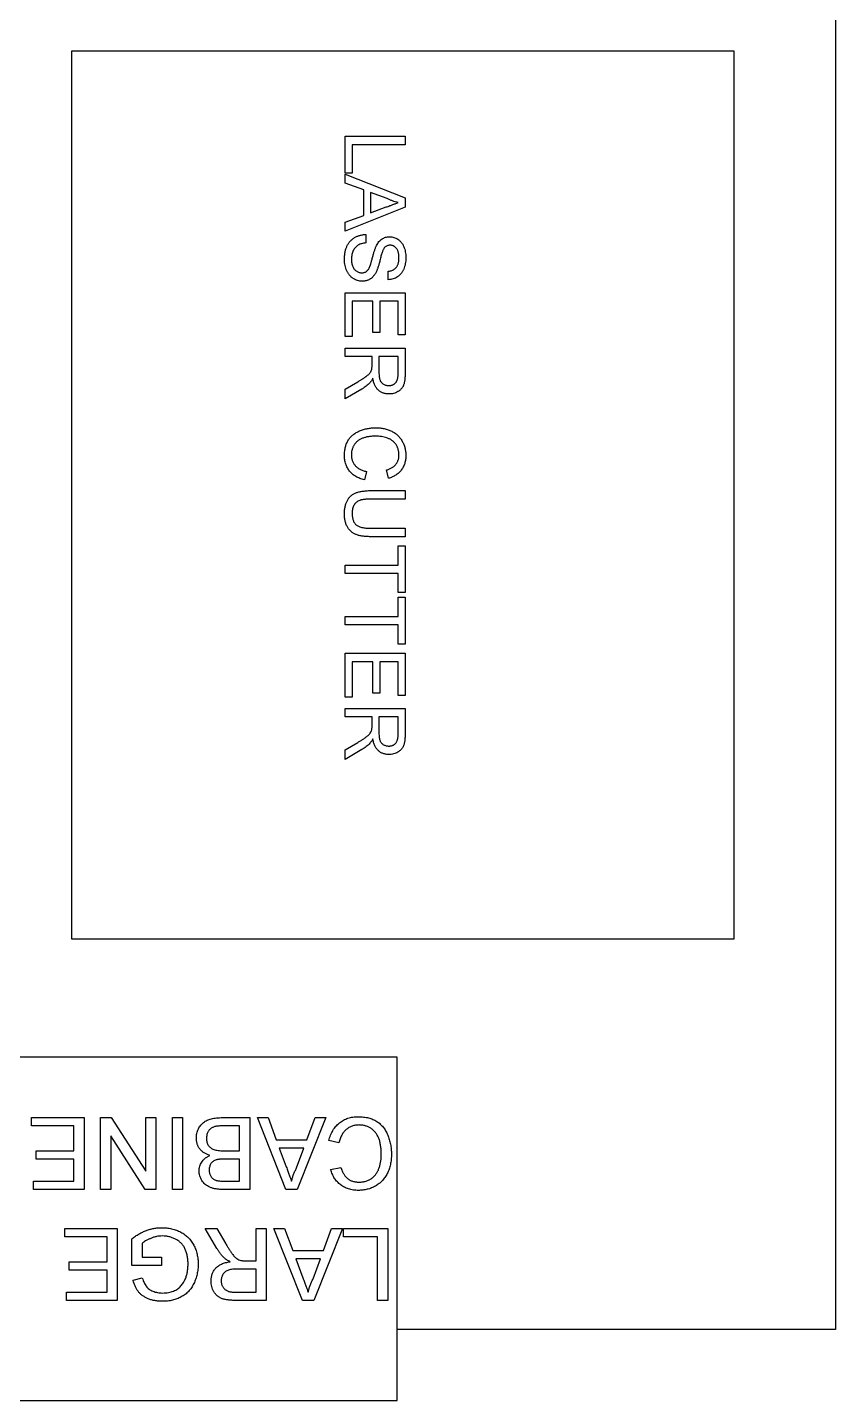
# Model space of a CAD drawing. Header units: inches. Extents: x -978 to -2, y 48 to 749.
# Drawn here: x -74.3 to -6, y 48.8 to 164.8 of the extents above; entities that cross this region are included whole.
import ezdxf

# ---------------------------------------------------------------- set-up
doc = ezdxf.new("R2010")
doc.units = ezdxf.units.IN
doc.header["$MEASUREMENT"] = 0

msp = doc.modelspace()

# ---------------------------------------------------------------- linework, layer by layer
at = {"color": 7, "linetype": 'Continuous', "lineweight": 25}
for p, q in [((-6, 183.28), (-6, 54.78)), ((-70.58, 162.8), (-70.58, 87.8)), ((-14.58, 162.8), (-70.58, 162.8)), ((-14.58, 87.8), (-14.58, 162.8)), ((-47.44, 155.6), (-42.38, 155.6)), ((-47.44, 152.49), (-47.44, 155.6)), ((-42.38, 155.6), (-42.38, 154.89)), ((-46.85, 154.89), (-46.85, 152.49)), ((-42.38, 154.89), (-46.85, 154.89)), ((-46.85, 152.49), (-47.44, 152.49)), ((-47.44, 152.41), (-42.38, 150.4)), ((-47.44, 151.65), (-47.44, 152.41)), ((-45.88, 151.08), (-47.44, 151.65)), ((-45.88, 148.92), (-45.88, 151.08)), ((-43.9, 150.34), (-45.3, 150.86)), ((-45.3, 150.86), (-45.3, 149.13)), ((-42.38, 150.4), (-42.38, 149.6)), ((-42.38, 149.6), (-47.44, 147.59)), ((-47.44, 148.34), (-45.88, 148.92)), ((-45.3, 149.13), (-43.97, 149.63)), ((-47.44, 147.59), (-47.44, 148.34)), ((-45.69, 147.31), (-45.69, 146.59)), ((-43.81, 143.48), (-43.81, 144.2)), ((-47.44, 142.38), (-42.38, 142.38)), ((-47.44, 138.69), (-47.44, 142.38)), ((-46.85, 141.67), (-46.85, 138.69)), ((-45.1, 141.67), (-46.85, 141.67)), ((-45.1, 139.01), (-45.1, 141.67)), ((-44.52, 141.67), (-44.52, 139.01)), ((-42.97, 141.67), (-44.52, 141.67)), ((-42.97, 138.82), (-42.97, 141.67)), ((-42.38, 142.38), (-42.38, 138.82)), ((-46.85, 138.69), (-47.44, 138.69)), ((-44.52, 139.01), (-45.1, 139.01)), ((-42.38, 138.82), (-42.97, 138.82)), ((-47.44, 137.71), (-42.38, 137.71)), ((-47.44, 137), (-47.44, 137.71)), ((-45.17, 137), (-47.44, 137)), ((-45.17, 136.27), (-45.17, 137)), ((-44.59, 137), (-44.59, 135.65)), ((-42.97, 137), (-44.59, 137)), ((-42.97, 135.49), (-42.97, 137)), ((-42.38, 137.71), (-42.38, 135.52)), ((-47.44, 134.23), (-46.37, 134.86)), ((-46.04, 134.24), (-47.44, 133.41)), ((-47.44, 133.41), (-47.44, 134.23)), ((-45.65, 127.28), (-45.82, 126.57)), ((-43.79, 126.7), (-43.94, 127.41)), ((-45.29, 125.66), (-42.38, 125.66)), ((-42.38, 125.66), (-42.38, 124.95)), ((-42.38, 124.95), (-45.26, 124.95)), ((-45.26, 122.48), (-42.38, 122.48)), ((-42.38, 122.48), (-42.38, 121.77)), ((-42.38, 121.77), (-45.29, 121.77)), ((-42.97, 120.99), (-42.38, 120.99)), ((-42.97, 119.37), (-42.97, 120.99)), ((-42.38, 120.99), (-42.38, 117.04)), ((-47.44, 119.37), (-42.97, 119.37)), ((-47.44, 118.66), (-47.44, 119.37)), ((-42.97, 118.66), (-47.44, 118.66)), ((-42.97, 117.04), (-42.97, 118.66)), ((-42.38, 117.04), (-42.97, 117.04)), ((-42.97, 116.65), (-42.38, 116.65)), ((-42.97, 115.03), (-42.97, 116.65)), ((-42.38, 116.65), (-42.38, 112.7)), ((-47.44, 115.03), (-42.97, 115.03)), ((-47.44, 114.32), (-47.44, 115.03)), ((-42.97, 114.32), (-47.44, 114.32)), ((-42.97, 112.7), (-42.97, 114.32)), ((-42.38, 112.7), (-42.97, 112.7)), ((-47.44, 111.92), (-42.38, 111.92)), ((-47.44, 108.22), (-47.44, 111.92)), ((-42.38, 111.92), (-42.38, 108.35)), ((-46.85, 111.2), (-46.85, 108.22)), ((-45.1, 111.2), (-46.85, 111.2)), ((-45.1, 108.55), (-45.1, 111.2)), ((-44.52, 111.2), (-44.52, 108.55)), ((-42.97, 111.2), (-44.52, 111.2)), ((-42.97, 108.35), (-42.97, 111.2)), ((-46.85, 108.22), (-47.44, 108.22)), ((-44.52, 108.55), (-45.1, 108.55)), ((-42.38, 108.35), (-42.97, 108.35)), ((-47.44, 107.25), (-42.38, 107.25)), ((-47.44, 106.54), (-47.44, 107.25)), ((-42.38, 107.25), (-42.38, 105.06)), ((-45.17, 106.54), (-47.44, 106.54)), ((-45.17, 105.81), (-45.17, 106.54)), ((-44.59, 106.54), (-44.59, 105.18)), ((-42.97, 106.54), (-44.59, 106.54)), ((-42.97, 105.03), (-42.97, 106.54)), ((-47.44, 103.76), (-46.37, 104.39)), ((-46.04, 103.78), (-47.44, 102.95)), ((-47.44, 102.95), (-47.44, 103.76)), ((-70.58, 87.8), (-14.58, 87.8)), ((-43.06, 77.78), (-130.06, 77.78)), ((-43.06, 48.78), (-43.06, 77.78)), ((-73.95, 72.68), (-69.51, 72.68)), ((-73.95, 71.98), (-73.95, 72.68)), ((-70.37, 71.98), (-73.95, 71.98)), ((-70.37, 69.88), (-70.37, 71.98)), ((-69.51, 72.68), (-69.51, 66.61)), ((-68.11, 72.68), (-67.21, 72.68)), ((-68.11, 66.61), (-68.11, 72.68)), ((-67.21, 72.68), (-64.3, 68.15)), ((-64.3, 72.68), (-63.45, 72.68)), ((-64.3, 68.15), (-64.3, 72.68)), ((-63.45, 72.68), (-63.45, 66.61)), ((-62.05, 72.68), (-61.19, 72.68)), ((-62.05, 66.61), (-62.05, 72.68)), ((-61.19, 72.68), (-61.19, 66.61)), ((-56.37, 71.98), (-57.8, 71.98)), ((-57.79, 72.68), (-55.51, 72.68)), ((-56.37, 69.88), (-56.37, 71.98)), ((-55.51, 72.68), (-55.51, 66.61)), ((-54.86, 72.68), (-53.96, 72.68)), ((-52.46, 66.61), (-54.86, 72.68)), ((-53.96, 72.68), (-53.27, 70.81)), ((-49.08, 72.68), (-51.49, 66.61)), ((-50.68, 70.81), (-49.99, 72.68)), ((-49.99, 72.68), (-49.08, 72.68)), ((-67.26, 71.14), (-67.26, 66.61)), ((-64.35, 66.61), (-67.26, 71.14)), ((-53.27, 70.81), (-50.68, 70.81)), ((-73.56, 69.88), (-70.37, 69.88)), ((-73.56, 69.18), (-73.56, 69.88)), ((-57.7, 69.88), (-56.37, 69.88)), ((-53.01, 70.11), (-52.42, 68.52)), ((-50.94, 70.11), (-53.01, 70.11)), ((-51.56, 68.43), (-50.94, 70.11)), ((-47.97, 70.54), (-48.82, 70.74)), ((-70.37, 69.18), (-73.56, 69.18)), ((-70.37, 67.31), (-70.37, 69.18)), ((-56.37, 69.18), (-57.62, 69.18)), ((-56.37, 67.31), (-56.37, 69.18)), ((-48.67, 68.3), (-47.81, 68.48)), ((-73.79, 67.31), (-70.37, 67.31)), ((-73.79, 66.61), (-73.79, 67.31)), ((-57.52, 67.31), (-56.37, 67.31)), ((-69.51, 66.61), (-73.79, 66.61)), ((-67.26, 66.61), (-68.11, 66.61)), ((-63.45, 66.61), (-64.35, 66.61)), ((-61.19, 66.61), (-62.05, 66.61)), ((-55.51, 66.61), (-57.78, 66.61)), ((-51.49, 66.61), (-52.46, 66.61)), ((-71.15, 63.31), (-66.71, 63.31)), ((-71.15, 62.61), (-71.15, 63.31)), ((-66.71, 63.31), (-66.71, 57.24)), ((-59.28, 63.31), (-58.29, 63.31)), ((-58.28, 61.63), (-59.28, 63.31)), ((-58.29, 63.31), (-57.54, 62.02)), ((-54.97, 63.31), (-54.11, 63.31)), ((-54.97, 60.58), (-54.97, 63.31)), ((-54.11, 63.31), (-54.11, 57.24)), ((-53.46, 63.31), (-52.56, 63.31)), ((-51.05, 57.24), (-53.46, 63.31)), ((-52.56, 63.31), (-51.87, 61.44)), ((-47.68, 63.31), (-50.09, 57.24)), ((-49.28, 61.44), (-48.59, 63.31)), ((-48.59, 63.31), (-47.68, 63.31)), ((-47.58, 63.31), (-43.84, 63.31)), ((-47.58, 62.61), (-47.58, 63.31)), ((-43.84, 63.31), (-43.84, 57.24)), ((-67.57, 62.61), (-71.15, 62.61)), ((-67.57, 60.5), (-67.57, 62.61)), ((-65.47, 60.19), (-65.47, 62.44)), ((-64.61, 62.04), (-64.61, 60.89)), ((-44.7, 62.61), (-47.58, 62.61)), ((-44.7, 57.24), (-44.7, 62.61)), ((-70.76, 60.5), (-67.57, 60.5)), ((-70.76, 59.8), (-70.76, 60.5)), ((-64.61, 60.89), (-62.98, 60.89)), ((-62.98, 60.89), (-62.98, 60.19)), ((-55.84, 60.58), (-54.97, 60.58)), ((-51.87, 61.44), (-49.28, 61.44)), ((-51.61, 60.74), (-51.02, 59.14)), ((-49.54, 60.74), (-51.61, 60.74)), ((-50.16, 59.06), (-49.54, 60.74)), ((-67.57, 59.8), (-70.76, 59.8)), ((-67.57, 57.94), (-67.57, 59.8)), ((-62.98, 60.19), (-65.47, 60.19)), ((-54.97, 59.88), (-56.59, 59.88)), ((-54.97, 57.94), (-54.97, 59.88)), ((-65.37, 58.95), (-64.59, 59.14)), ((-70.99, 57.94), (-67.57, 57.94)), ((-70.99, 57.24), (-70.99, 57.94)), ((-66.71, 57.24), (-70.99, 57.24)), ((-56.78, 57.94), (-54.97, 57.94)), ((-54.11, 57.24), (-56.74, 57.24)), ((-50.09, 57.24), (-51.05, 57.24)), ((-43.84, 57.24), (-44.7, 57.24)), ((-6, 54.78), (-43.06, 54.78)), ((-130.06, 48.78), (-43.06, 48.78))]:
    msp.add_line(p, q, dxfattribs=at)
for points, knots in [([(-43.97, 149.63), (-43.92, 149.64), (-43.82, 149.68), (-43.67, 149.74), (-43.53, 149.79), (-43.41, 149.84), (-43.28, 149.88), (-43.17, 149.92), (-43.07, 149.96), (-43, 149.99), (-42.97, 150)], [0, 0, 0, 0, 0.153148, 0.299433, 0.436426, 0.565671, 0.686508, 0.799269, 0.903395, 1, 1, 1, 1]), ([(-42.97, 150), (-43.05, 150.02), (-43.21, 150.06), (-43.44, 150.14), (-43.67, 150.23), (-43.82, 150.3), (-43.9, 150.34)], [0, 0, 0, 0, 0.2472941, 0.4956078, 0.7463592, 1, 1, 1, 1]), ([(-47.5, 145.19), (-47.5, 145.24), (-47.5, 145.35), (-47.49, 145.51), (-47.48, 145.66), (-47.45, 145.81), (-47.42, 145.95), (-47.39, 146.08), (-47.34, 146.2), (-47.29, 146.32), (-47.24, 146.43), (-47.17, 146.54), (-47.1, 146.63), (-47.03, 146.73), (-46.94, 146.81), (-46.85, 146.89), (-46.76, 146.97), (-46.65, 147.04), (-46.54, 147.1), (-46.43, 147.15), (-46.32, 147.2), (-46.2, 147.23), (-46.08, 147.26), (-45.95, 147.29), (-45.82, 147.3), (-45.73, 147.31), (-45.69, 147.31)], [0, 0, 0, 0, 0.052493, 0.102825, 0.151397, 0.198033, 0.242876, 0.285999, 0.327849, 0.368395, 0.407852, 0.446838, 0.485166, 0.523341, 0.561602, 0.59992, 0.638496, 0.677791, 0.71729, 0.756605, 0.796068, 0.835886, 0.875714, 0.916263, 0.95776, 1, 1, 1, 1]), ([(-45.69, 146.59), (-45.75, 146.59), (-45.88, 146.57), (-46.05, 146.53), (-46.21, 146.48), (-46.35, 146.41), (-46.47, 146.32), (-46.58, 146.21), (-46.68, 146.08), (-46.77, 145.94), (-46.83, 145.77), (-46.88, 145.6), (-46.91, 145.41), (-46.92, 145.29), (-46.92, 145.22)], [0, 0, 0, 0, 0.093796, 0.180188, 0.260363, 0.334847, 0.407093, 0.481448, 0.559271, 0.64227, 0.728586, 0.815978, 0.906035, 1, 1, 1, 1]), ([(-45.36, 144.61), (-45.35, 144.62), (-45.33, 144.66), (-45.31, 144.73), (-45.28, 144.81), (-45.25, 144.91), (-45.22, 145.02), (-45.19, 145.15), (-45.15, 145.29), (-45.11, 145.44), (-45.07, 145.59), (-45.03, 145.73), (-44.99, 145.86), (-44.95, 145.99), (-44.91, 146.1), (-44.87, 146.2), (-44.83, 146.29), (-44.81, 146.34), (-44.8, 146.37)], [0, 0, 0, 0, 0.0312001, 0.0704867, 0.1172148, 0.1715755, 0.234122, 0.3039626, 0.3821556, 0.4676462, 0.5543354, 0.6350745, 0.7100367, 0.7790924, 0.8429656, 0.9010012, 0.9532463, 1, 1, 1, 1]), ([(-44.8, 146.37), (-44.76, 146.43), (-44.7, 146.54), (-44.59, 146.7), (-44.47, 146.83), (-44.33, 146.93), (-44.19, 147.01), (-44.03, 147.07), (-43.87, 147.11), (-43.76, 147.11), (-43.7, 147.11)], [0, 0, 0, 0, 0.144805, 0.279512, 0.406394, 0.527502, 0.645393, 0.761885, 0.878942, 1, 1, 1, 1]), ([(-44.1, 146.22), (-44.12, 146.2), (-44.15, 146.16), (-44.19, 146.09), (-44.24, 146), (-44.28, 145.89), (-44.33, 145.77), (-44.37, 145.63), (-44.42, 145.46), (-44.46, 145.29), (-44.5, 145.11), (-44.55, 144.95), (-44.59, 144.79), (-44.63, 144.65), (-44.67, 144.53), (-44.71, 144.42), (-44.74, 144.32), (-44.77, 144.26), (-44.78, 144.23)], [0, 0, 0, 0, 0.0327432, 0.0724096, 0.1196115, 0.1746729, 0.2373451, 0.3083524, 0.38763, 0.4747836, 0.5633323, 0.6451362, 0.7202025, 0.7891342, 0.8514971, 0.9073306, 0.9569687, 1, 1, 1, 1]), ([(-43.66, 146.4), (-43.7, 146.4), (-43.78, 146.39), (-43.9, 146.36), (-44.01, 146.3), (-44.07, 146.25), (-44.1, 146.22)], [0, 0, 0, 0, 0.262741, 0.509957, 0.753327, 1, 1, 1, 1]), ([(-43.7, 147.11), (-43.64, 147.11), (-43.51, 147.11), (-43.33, 147.06), (-43.16, 147), (-43.02, 146.92), (-42.91, 146.84), (-42.83, 146.78), (-42.76, 146.71), (-42.7, 146.64), (-42.64, 146.55), (-42.58, 146.47), (-42.53, 146.37), (-42.47, 146.24), (-42.41, 146.06), (-42.36, 145.84), (-42.32, 145.6), (-42.32, 145.44), (-42.32, 145.36)], [0, 0, 0, 0, 0.074995, 0.149165, 0.223664, 0.300412, 0.33957, 0.378921, 0.418096, 0.45823, 0.498427, 0.539708, 0.582216, 0.625824, 0.715481, 0.807384, 0.901634, 1, 1, 1, 1]), ([(-42.9, 145.33), (-42.9, 145.37), (-42.9, 145.46), (-42.91, 145.59), (-42.93, 145.7), (-42.95, 145.81), (-42.99, 145.91), (-43.02, 146), (-43.07, 146.08), (-43.12, 146.15), (-43.18, 146.2), (-43.24, 146.26), (-43.3, 146.3), (-43.37, 146.34), (-43.43, 146.37), (-43.51, 146.38), (-43.58, 146.4), (-43.63, 146.4), (-43.66, 146.4)], [0, 0, 0, 0, 0.091511, 0.177143, 0.257108, 0.331198, 0.400592, 0.465625, 0.526973, 0.585443, 0.641399, 0.695044, 0.746782, 0.796959, 0.847545, 0.897439, 0.947649, 1, 1, 1, 1]), ([(-46, 143.35), (-46.07, 143.36), (-46.2, 143.36), (-46.39, 143.41), (-46.58, 143.48), (-46.73, 143.56), (-46.84, 143.64), (-46.93, 143.71), (-47, 143.78), (-47.07, 143.86), (-47.14, 143.94), (-47.2, 144.03), (-47.26, 144.13), (-47.33, 144.27), (-47.4, 144.45), (-47.46, 144.69), (-47.5, 144.93), (-47.5, 145.1), (-47.5, 145.19)], [0, 0, 0, 0, 0.074816, 0.148535, 0.223872, 0.301297, 0.340894, 0.38034, 0.420127, 0.45995, 0.500831, 0.541907, 0.584439, 0.62808, 0.717267, 0.80786, 0.901925, 1, 1, 1, 1]), ([(-46.92, 145.22), (-46.92, 145.16), (-46.92, 145.05), (-46.89, 144.89), (-46.86, 144.74), (-46.8, 144.6), (-46.74, 144.47), (-46.66, 144.36), (-46.57, 144.27), (-46.47, 144.2), (-46.37, 144.14), (-46.26, 144.1), (-46.15, 144.07), (-46.07, 144.07), (-46.04, 144.07)], [0, 0, 0, 0, 0.105584, 0.205868, 0.300947, 0.393002, 0.480949, 0.562874, 0.641461, 0.717742, 0.791772, 0.862716, 0.931777, 1, 1, 1, 1]), ([(-42.32, 145.36), (-42.32, 145.27), (-42.32, 145.09), (-42.36, 144.84), (-42.41, 144.6), (-42.48, 144.42), (-42.54, 144.28), (-42.59, 144.18), (-42.65, 144.09), (-42.72, 144.01), (-42.78, 143.93), (-42.86, 143.85), (-42.94, 143.79), (-43.05, 143.71), (-43.2, 143.62), (-43.39, 143.55), (-43.6, 143.5), (-43.74, 143.49), (-43.81, 143.48)], [0, 0, 0, 0, 0.100475, 0.195644, 0.286083, 0.372983, 0.415026, 0.456052, 0.495939, 0.535566, 0.574087, 0.612519, 0.651081, 0.689513, 0.766237, 0.84235, 0.919974, 1, 1, 1, 1]), ([(-43.81, 144.2), (-43.77, 144.2), (-43.7, 144.21), (-43.6, 144.23), (-43.5, 144.26), (-43.41, 144.3), (-43.33, 144.34), (-43.26, 144.39), (-43.19, 144.45), (-43.13, 144.52), (-43.08, 144.59), (-43.03, 144.67), (-42.99, 144.76), (-42.96, 144.86), (-42.93, 144.97), (-42.91, 145.08), (-42.9, 145.2), (-42.9, 145.29), (-42.9, 145.33)], [0, 0, 0, 0, 0.0671555, 0.1314033, 0.1927318, 0.2512527, 0.3077037, 0.3626989, 0.4177783, 0.4723044, 0.5278726, 0.58523, 0.6450566, 0.7079524, 0.7744343, 0.8449404, 0.9204036, 1, 1, 1, 1]), ([(-46.04, 144.07), (-46, 144.07), (-45.93, 144.07), (-45.83, 144.09), (-45.73, 144.13), (-45.64, 144.19), (-45.56, 144.26), (-45.48, 144.36), (-45.41, 144.47), (-45.38, 144.56), (-45.36, 144.61)], [0, 0, 0, 0, 0.117768, 0.230176, 0.339843, 0.450625, 0.566943, 0.696021, 0.839438, 1, 1, 1, 1]), ([(-44.78, 144.23), (-44.8, 144.19), (-44.83, 144.12), (-44.89, 144.02), (-44.94, 143.93), (-45.01, 143.84), (-45.07, 143.76), (-45.14, 143.69), (-45.21, 143.62), (-45.29, 143.57), (-45.37, 143.52), (-45.45, 143.47), (-45.54, 143.44), (-45.62, 143.41), (-45.71, 143.38), (-45.81, 143.37), (-45.9, 143.36), (-45.97, 143.35), (-46, 143.35)], [0, 0, 0, 0, 0.074931, 0.147078, 0.216364, 0.282503, 0.346688, 0.408836, 0.469262, 0.528432, 0.587001, 0.644416, 0.702189, 0.759767, 0.81849, 0.877633, 0.93802, 1, 1, 1, 1]), ([(-46.37, 134.86), (-46.33, 134.88), (-46.26, 134.93), (-46.15, 134.99), (-46.06, 135.05), (-45.97, 135.11), (-45.88, 135.16), (-45.8, 135.22), (-45.73, 135.27), (-45.65, 135.33), (-45.56, 135.4), (-45.46, 135.48), (-45.38, 135.56), (-45.31, 135.65), (-45.24, 135.77), (-45.21, 135.87), (-45.19, 135.92)], [0, 0, 0, 0, 0.080781, 0.156541, 0.227935, 0.29431, 0.356868, 0.414759, 0.467641, 0.516748, 0.60473, 0.681571, 0.74811, 0.804941, 0.905406, 1, 1, 1, 1]), ([(-45.19, 135.92), (-45.19, 135.94), (-45.18, 135.99), (-45.18, 136.07), (-45.17, 136.16), (-45.17, 136.23), (-45.17, 136.27)], [0, 0, 0, 0, 0.177495, 0.405226, 0.678388, 1, 1, 1, 1]), ([(-45.35, 134.77), (-45.4, 134.73), (-45.5, 134.63), (-45.66, 134.49), (-45.84, 134.36), (-45.97, 134.28), (-46.04, 134.24)], [0, 0, 0, 0, 0.229528, 0.471466, 0.728186, 1, 1, 1, 1]), ([(-45.1, 135.17), (-45.13, 135.13), (-45.16, 135.05), (-45.23, 134.94), (-45.29, 134.85), (-45.33, 134.8), (-45.35, 134.77)], [0, 0, 0, 0, 0.293076, 0.556562, 0.791914, 1, 1, 1, 1]), ([(-43.75, 133.83), (-43.79, 133.83), (-43.87, 133.83), (-44, 133.84), (-44.12, 133.87), (-44.24, 133.91), (-44.34, 133.95), (-44.45, 134.01), (-44.55, 134.08), (-44.64, 134.15), (-44.73, 134.24), (-44.81, 134.34), (-44.88, 134.45), (-44.94, 134.57), (-45, 134.7), (-45.04, 134.85), (-45.08, 135), (-45.1, 135.11), (-45.1, 135.17)], [0, 0, 0, 0, 0.061413, 0.121295, 0.179224, 0.235938, 0.292217, 0.348197, 0.404445, 0.462026, 0.520334, 0.580383, 0.641826, 0.706363, 0.773851, 0.845266, 0.920155, 1, 1, 1, 1]), ([(-44.59, 135.65), (-44.59, 135.58), (-44.58, 135.45), (-44.57, 135.28), (-44.54, 135.12), (-44.5, 135), (-44.45, 134.89), (-44.38, 134.79), (-44.3, 134.72), (-44.2, 134.65), (-44.1, 134.6), (-43.99, 134.57), (-43.88, 134.54), (-43.8, 134.54), (-43.76, 134.54)], [0, 0, 0, 0, 0.12886, 0.240892, 0.338044, 0.42012, 0.494058, 0.566095, 0.636805, 0.709148, 0.781942, 0.854285, 0.92617, 1, 1, 1, 1]), ([(-43.76, 134.54), (-43.73, 134.54), (-43.68, 134.54), (-43.6, 134.55), (-43.52, 134.57), (-43.44, 134.59), (-43.37, 134.63), (-43.31, 134.67), (-43.25, 134.71), (-43.19, 134.77), (-43.14, 134.83), (-43.09, 134.9), (-43.05, 134.98), (-43.02, 135.07), (-43, 135.16), (-42.98, 135.27), (-42.97, 135.38), (-42.97, 135.45), (-42.97, 135.49)], [0, 0, 0, 0, 0.060326, 0.11816, 0.174187, 0.229539, 0.28345, 0.337827, 0.392632, 0.448466, 0.505965, 0.565059, 0.626654, 0.692232, 0.761131, 0.83531, 0.915326, 1, 1, 1, 1]), ([(-42.38, 135.52), (-42.38, 135.47), (-42.38, 135.37), (-42.39, 135.22), (-42.4, 135.09), (-42.41, 134.96), (-42.43, 134.85), (-42.46, 134.74), (-42.48, 134.64), (-42.52, 134.55), (-42.55, 134.47), (-42.6, 134.4), (-42.65, 134.32), (-42.7, 134.25), (-42.77, 134.19), (-42.84, 134.13), (-42.91, 134.07), (-43.02, 134.01), (-43.17, 133.93), (-43.35, 133.87), (-43.55, 133.83), (-43.68, 133.83), (-43.75, 133.83)], [0, 0, 0, 0, 0.062113, 0.120212, 0.174385, 0.225444, 0.272358, 0.316388, 0.356869, 0.393978, 0.429589, 0.464683, 0.500036, 0.535483, 0.571363, 0.607909, 0.645662, 0.684517, 0.762579, 0.840497, 0.919073, 1, 1, 1, 1]), ([(-47.5, 128.63), (-47.5, 128.7), (-47.5, 128.82), (-47.49, 129.01), (-47.46, 129.19), (-47.42, 129.36), (-47.38, 129.52), (-47.32, 129.67), (-47.25, 129.81), (-47.18, 129.94), (-47.09, 130.07), (-46.99, 130.18), (-46.88, 130.29), (-46.77, 130.39), (-46.64, 130.48), (-46.51, 130.57), (-46.37, 130.64), (-46.22, 130.71), (-46.06, 130.77), (-45.9, 130.83), (-45.73, 130.87), (-45.57, 130.91), (-45.4, 130.94), (-45.23, 130.96), (-45.05, 130.97), (-44.93, 130.97), (-44.87, 130.97)], [0, 0, 0, 0, 0.049196, 0.096248, 0.141349, 0.184656, 0.226059, 0.266173, 0.30529, 0.343245, 0.380877, 0.418496, 0.456319, 0.494237, 0.533024, 0.572473, 0.613079, 0.654934, 0.697397, 0.739884, 0.782195, 0.825062, 0.867987, 0.911411, 0.955372, 1, 1, 1, 1]), ([(-44.87, 130.26), (-44.97, 130.26), (-45.17, 130.26), (-45.46, 130.22), (-45.73, 130.17), (-45.94, 130.1), (-46.09, 130.03), (-46.2, 129.98), (-46.3, 129.92), (-46.39, 129.85), (-46.48, 129.78), (-46.55, 129.7), (-46.63, 129.61), (-46.69, 129.52), (-46.74, 129.43), (-46.79, 129.33), (-46.83, 129.23), (-46.86, 129.12), (-46.89, 129.02), (-46.91, 128.91), (-46.92, 128.81), (-46.92, 128.73), (-46.92, 128.7)], [0, 0, 0, 0, 0.105343, 0.204375, 0.298069, 0.38707, 0.429726, 0.470901, 0.511122, 0.550179, 0.588354, 0.626683, 0.664452, 0.702515, 0.740481, 0.777618, 0.814716, 0.851527, 0.888098, 0.925112, 0.962104, 1, 1, 1, 1]), ([(-44.87, 130.97), (-44.81, 130.97), (-44.68, 130.97), (-44.5, 130.96), (-44.31, 130.93), (-44.14, 130.9), (-43.97, 130.86), (-43.81, 130.81), (-43.66, 130.75), (-43.51, 130.68), (-43.37, 130.6), (-43.23, 130.52), (-43.11, 130.42), (-42.99, 130.32), (-42.89, 130.22), (-42.79, 130.1), (-42.7, 129.97), (-42.62, 129.84), (-42.55, 129.7), (-42.49, 129.56), (-42.43, 129.42), (-42.39, 129.27), (-42.36, 129.12), (-42.34, 128.96), (-42.32, 128.81), (-42.32, 128.7), (-42.32, 128.64)], [0, 0, 0, 0, 0.0494014, 0.0976048, 0.1442547, 0.1894721, 0.233915, 0.2772371, 0.3198588, 0.3619567, 0.4034858, 0.4439336, 0.4836492, 0.5228933, 0.5618584, 0.6007949, 0.6401043, 0.6796434, 0.7193998, 0.7588542, 0.7983155, 0.8378024, 0.8774686, 0.9176828, 0.9583929, 1, 1, 1, 1]), ([(-42.9, 128.68), (-42.9, 128.72), (-42.9, 128.81), (-42.92, 128.94), (-42.94, 129.06), (-42.97, 129.18), (-43.01, 129.29), (-43.05, 129.4), (-43.11, 129.5), (-43.17, 129.6), (-43.25, 129.68), (-43.32, 129.77), (-43.41, 129.84), (-43.5, 129.91), (-43.59, 129.97), (-43.69, 130.03), (-43.8, 130.07), (-43.95, 130.13), (-44.15, 130.18), (-44.38, 130.23), (-44.63, 130.26), (-44.79, 130.26), (-44.87, 130.26)], [0, 0, 0, 0, 0.046763, 0.091969, 0.135804, 0.178232, 0.219441, 0.260177, 0.30028, 0.340548, 0.380311, 0.419642, 0.459017, 0.498182, 0.53767, 0.577913, 0.618649, 0.660762, 0.745299, 0.829745, 0.914602, 1, 1, 1, 1]), ([(-45.82, 126.57), (-45.89, 126.58), (-46.02, 126.62), (-46.2, 126.69), (-46.38, 126.77), (-46.54, 126.85), (-46.69, 126.95), (-46.83, 127.06), (-46.96, 127.18), (-47.07, 127.31), (-47.18, 127.45), (-47.26, 127.6), (-47.34, 127.75), (-47.4, 127.91), (-47.44, 128.08), (-47.48, 128.26), (-47.5, 128.44), (-47.5, 128.57), (-47.5, 128.63)], [0, 0, 0, 0, 0.071578, 0.140016, 0.206197, 0.270156, 0.332001, 0.392755, 0.452579, 0.512253, 0.571532, 0.630152, 0.688769, 0.748164, 0.808703, 0.870256, 0.9339, 1, 1, 1, 1]), ([(-46.92, 128.7), (-46.92, 128.65), (-46.92, 128.57), (-46.9, 128.44), (-46.88, 128.32), (-46.84, 128.2), (-46.8, 128.09), (-46.74, 127.98), (-46.68, 127.88), (-46.6, 127.78), (-46.52, 127.69), (-46.42, 127.61), (-46.32, 127.54), (-46.2, 127.47), (-46.08, 127.41), (-45.95, 127.36), (-45.8, 127.31), (-45.7, 127.29), (-45.65, 127.28)], [0, 0, 0, 0, 0.0633359, 0.1251108, 0.1846884, 0.2432104, 0.300888, 0.3583701, 0.4157614, 0.4743866, 0.5339663, 0.5940076, 0.6550724, 0.71861, 0.7843748, 0.8529915, 0.9249004, 1, 1, 1, 1]), ([(-43.94, 127.41), (-43.9, 127.42), (-43.81, 127.45), (-43.69, 127.5), (-43.58, 127.55), (-43.47, 127.61), (-43.38, 127.67), (-43.29, 127.74), (-43.22, 127.81), (-43.15, 127.89), (-43.09, 127.97), (-43.04, 128.06), (-43, 128.15), (-42.96, 128.24), (-42.93, 128.35), (-42.91, 128.45), (-42.9, 128.56), (-42.9, 128.64), (-42.9, 128.68)], [0, 0, 0, 0, 0.077231, 0.151165, 0.220785, 0.28715, 0.350632, 0.411307, 0.469964, 0.526707, 0.582498, 0.638509, 0.694918, 0.75242, 0.811251, 0.871856, 0.934644, 1, 1, 1, 1]), ([(-42.32, 128.64), (-42.32, 128.58), (-42.32, 128.46), (-42.34, 128.29), (-42.37, 128.12), (-42.41, 127.96), (-42.47, 127.81), (-42.53, 127.67), (-42.61, 127.53), (-42.7, 127.4), (-42.8, 127.28), (-42.91, 127.16), (-43.04, 127.06), (-43.17, 126.97), (-43.31, 126.89), (-43.46, 126.81), (-43.62, 126.75), (-43.73, 126.71), (-43.79, 126.7)], [0, 0, 0, 0, 0.068649, 0.134937, 0.198842, 0.261409, 0.322517, 0.382377, 0.442471, 0.502228, 0.562101, 0.621732, 0.681851, 0.742049, 0.803908, 0.867162, 0.932361, 1, 1, 1, 1]), ([(-47.5, 123.7), (-47.5, 123.76), (-47.5, 123.87), (-47.49, 124.03), (-47.47, 124.19), (-47.44, 124.33), (-47.41, 124.47), (-47.37, 124.6), (-47.32, 124.72), (-47.26, 124.84), (-47.2, 124.95), (-47.12, 125.04), (-47.05, 125.14), (-46.96, 125.22), (-46.87, 125.29), (-46.77, 125.36), (-46.67, 125.42), (-46.55, 125.47), (-46.43, 125.52), (-46.3, 125.55), (-46.16, 125.59), (-46, 125.61), (-45.84, 125.63), (-45.67, 125.65), (-45.48, 125.66), (-45.36, 125.66), (-45.29, 125.66)], [0, 0, 0, 0, 0.0497037, 0.0968438, 0.142151, 0.1857219, 0.2271848, 0.2673107, 0.3059222, 0.3432235, 0.3795938, 0.4149741, 0.4500065, 0.4847266, 0.5191888, 0.55389, 0.5891104, 0.6252406, 0.6627663, 0.7027437, 0.7452196, 0.7905384, 0.8382677, 0.8893087, 0.9432049, 1, 1, 1, 1]), ([(-45.26, 124.95), (-45.31, 124.95), (-45.41, 124.94), (-45.56, 124.94), (-45.69, 124.93), (-45.82, 124.92), (-45.93, 124.9), (-46.04, 124.88), (-46.13, 124.86), (-46.24, 124.83), (-46.36, 124.77), (-46.49, 124.68), (-46.6, 124.57), (-46.69, 124.44), (-46.77, 124.29), (-46.82, 124.13), (-46.85, 123.95), (-46.85, 123.82), (-46.85, 123.76)], [0, 0, 0, 0, 0.06814, 0.131478, 0.190514, 0.245276, 0.295444, 0.341135, 0.382821, 0.420216, 0.489633, 0.556579, 0.623721, 0.692399, 0.763564, 0.837802, 0.915926, 1, 1, 1, 1]), ([(-45.29, 121.77), (-45.35, 121.77), (-45.47, 121.77), (-45.65, 121.78), (-45.81, 121.79), (-45.97, 121.81), (-46.12, 121.83), (-46.25, 121.86), (-46.38, 121.9), (-46.5, 121.94), (-46.61, 121.98), (-46.71, 122.04), (-46.81, 122.1), (-46.9, 122.17), (-46.99, 122.26), (-47.07, 122.34), (-47.15, 122.44), (-47.23, 122.55), (-47.29, 122.66), (-47.35, 122.79), (-47.4, 122.92), (-47.44, 123.06), (-47.47, 123.21), (-47.49, 123.36), (-47.5, 123.53), (-47.5, 123.64), (-47.5, 123.7)], [0, 0, 0, 0, 0.054643, 0.106336, 0.155155, 0.201481, 0.245018, 0.285951, 0.324626, 0.360881, 0.395653, 0.430375, 0.464745, 0.499441, 0.534727, 0.57042, 0.607162, 0.645173, 0.684093, 0.7239, 0.765171, 0.807985, 0.852778, 0.899518, 0.948634, 1, 1, 1, 1]), ([(-46.85, 123.76), (-46.85, 123.7), (-46.85, 123.6), (-46.84, 123.44), (-46.81, 123.3), (-46.78, 123.17), (-46.73, 123.05), (-46.67, 122.95), (-46.61, 122.85), (-46.53, 122.77), (-46.43, 122.7), (-46.32, 122.64), (-46.19, 122.59), (-46.04, 122.55), (-45.87, 122.52), (-45.68, 122.5), (-45.48, 122.49), (-45.33, 122.48), (-45.26, 122.48)], [0, 0, 0, 0, 0.069477, 0.134153, 0.194032, 0.249814, 0.302261, 0.351905, 0.399506, 0.445621, 0.493724, 0.54658, 0.604769, 0.66939, 0.740897, 0.819837, 0.905972, 1, 1, 1, 1]), ([(-45.19, 105.46), (-45.19, 105.48), (-45.18, 105.52), (-45.18, 105.6), (-45.17, 105.7), (-45.17, 105.77), (-45.17, 105.81)], [0, 0, 0, 0, 0.177495, 0.405226, 0.678388, 1, 1, 1, 1]), ([(-46.37, 104.39), (-46.33, 104.42), (-46.26, 104.46), (-46.15, 104.52), (-46.06, 104.59), (-45.97, 104.64), (-45.88, 104.7), (-45.8, 104.75), (-45.73, 104.8), (-45.65, 104.86), (-45.56, 104.93), (-45.46, 105.01), (-45.38, 105.09), (-45.31, 105.19), (-45.24, 105.31), (-45.21, 105.41), (-45.19, 105.46)], [0, 0, 0, 0, 0.080781, 0.156541, 0.227935, 0.29431, 0.356868, 0.414759, 0.467641, 0.516748, 0.60473, 0.681571, 0.74811, 0.804941, 0.905406, 1, 1, 1, 1]), ([(-45.1, 104.7), (-45.13, 104.66), (-45.16, 104.58), (-45.23, 104.48), (-45.29, 104.39), (-45.33, 104.33), (-45.35, 104.31)], [0, 0, 0, 0, 0.293076, 0.556562, 0.791914, 1, 1, 1, 1]), ([(-43.75, 103.36), (-43.79, 103.36), (-43.87, 103.36), (-44, 103.38), (-44.12, 103.41), (-44.24, 103.44), (-44.34, 103.49), (-44.45, 103.54), (-44.55, 103.61), (-44.64, 103.69), (-44.73, 103.78), (-44.81, 103.88), (-44.88, 103.99), (-44.94, 104.11), (-45, 104.24), (-45.04, 104.38), (-45.08, 104.54), (-45.1, 104.65), (-45.1, 104.7)], [0, 0, 0, 0, 0.061413, 0.121295, 0.179224, 0.235938, 0.292217, 0.348197, 0.404445, 0.462026, 0.520334, 0.580383, 0.641826, 0.706363, 0.773851, 0.845266, 0.920155, 1, 1, 1, 1]), ([(-44.59, 105.18), (-44.59, 105.12), (-44.58, 104.99), (-44.57, 104.81), (-44.54, 104.66), (-44.5, 104.53), (-44.45, 104.42), (-44.38, 104.33), (-44.3, 104.25), (-44.2, 104.19), (-44.1, 104.14), (-43.99, 104.1), (-43.88, 104.08), (-43.8, 104.08), (-43.76, 104.07)], [0, 0, 0, 0, 0.12886, 0.240892, 0.338044, 0.42012, 0.494058, 0.566095, 0.636805, 0.709148, 0.781942, 0.854285, 0.92617, 1, 1, 1, 1]), ([(-43.76, 104.07), (-43.73, 104.08), (-43.68, 104.08), (-43.6, 104.09), (-43.52, 104.11), (-43.44, 104.13), (-43.37, 104.16), (-43.31, 104.2), (-43.25, 104.25), (-43.19, 104.3), (-43.14, 104.37), (-43.09, 104.44), (-43.05, 104.52), (-43.02, 104.6), (-43, 104.7), (-42.98, 104.8), (-42.97, 104.91), (-42.97, 104.99), (-42.97, 105.03)], [0, 0, 0, 0, 0.060326, 0.11816, 0.174187, 0.229539, 0.28345, 0.337827, 0.392632, 0.448466, 0.505965, 0.565059, 0.626654, 0.692232, 0.761131, 0.83531, 0.915326, 1, 1, 1, 1]), ([(-42.38, 105.06), (-42.38, 105.01), (-42.38, 104.91), (-42.39, 104.76), (-42.4, 104.62), (-42.41, 104.5), (-42.43, 104.38), (-42.46, 104.28), (-42.48, 104.18), (-42.52, 104.09), (-42.55, 104.01), (-42.6, 103.93), (-42.65, 103.86), (-42.7, 103.79), (-42.77, 103.73), (-42.84, 103.67), (-42.91, 103.61), (-43.02, 103.54), (-43.17, 103.47), (-43.35, 103.41), (-43.55, 103.37), (-43.68, 103.36), (-43.75, 103.36)], [0, 0, 0, 0, 0.062113, 0.120212, 0.174385, 0.225444, 0.272358, 0.316388, 0.356869, 0.393978, 0.429589, 0.464683, 0.500036, 0.535483, 0.571363, 0.607909, 0.645662, 0.684517, 0.762579, 0.840497, 0.919073, 1, 1, 1, 1]), ([(-45.35, 104.31), (-45.4, 104.26), (-45.5, 104.16), (-45.66, 104.03), (-45.84, 103.9), (-45.97, 103.82), (-46.04, 103.78)], [0, 0, 0, 0, 0.229528, 0.471466, 0.728186, 1, 1, 1, 1]), ([(-60.02, 70.94), (-60.02, 71.01), (-60.02, 71.15), (-59.98, 71.35), (-59.93, 71.54), (-59.85, 71.72), (-59.76, 71.89), (-59.65, 72.04), (-59.54, 72.17), (-59.41, 72.28), (-59.27, 72.38), (-59.11, 72.46), (-58.94, 72.53), (-58.75, 72.58), (-58.54, 72.63), (-58.31, 72.65), (-58.06, 72.68), (-57.88, 72.68), (-57.79, 72.68)], [0, 0, 0, 0, 0.064255, 0.12736, 0.189472, 0.251721, 0.312027, 0.368675, 0.422681, 0.47406, 0.525774, 0.579622, 0.637375, 0.6984, 0.764357, 0.836315, 0.914678, 1, 1, 1, 1]), ([(-58.32, 71.95), (-58.36, 71.94), (-58.45, 71.92), (-58.56, 71.88), (-58.67, 71.84), (-58.76, 71.78), (-58.85, 71.72), (-58.93, 71.64), (-59, 71.55), (-59.06, 71.44), (-59.11, 71.33), (-59.14, 71.2), (-59.16, 71.07), (-59.17, 70.98), (-59.17, 70.93)], [0, 0, 0, 0, 0.088971, 0.172271, 0.250312, 0.324655, 0.397844, 0.473301, 0.551826, 0.634749, 0.721766, 0.810393, 0.903175, 1, 1, 1, 1]), ([(-57.8, 71.98), (-57.86, 71.98), (-57.96, 71.98), (-58.11, 71.97), (-58.22, 71.96), (-58.29, 71.95), (-58.32, 71.95)], [0, 0, 0, 0, 0.3293955, 0.6051903, 0.8278866, 1, 1, 1, 1]), ([(-48.82, 70.74), (-48.8, 70.82), (-48.76, 70.97), (-48.68, 71.2), (-48.58, 71.41), (-48.48, 71.6), (-48.36, 71.79), (-48.23, 71.95), (-48.08, 72.1), (-47.93, 72.24), (-47.76, 72.36), (-47.59, 72.47), (-47.4, 72.56), (-47.21, 72.63), (-47, 72.69), (-46.79, 72.73), (-46.57, 72.75), (-46.42, 72.75), (-46.35, 72.76)], [0, 0, 0, 0, 0.071578, 0.140016, 0.206197, 0.270156, 0.332001, 0.392755, 0.452579, 0.512253, 0.571532, 0.630152, 0.688769, 0.748164, 0.808703, 0.870256, 0.9339, 1, 1, 1, 1]), ([(-46.27, 72.06), (-46.32, 72.05), (-46.42, 72.05), (-46.57, 72.03), (-46.72, 72.01), (-46.86, 71.96), (-47, 71.91), (-47.12, 71.84), (-47.25, 71.76), (-47.36, 71.67), (-47.47, 71.57), (-47.57, 71.46), (-47.66, 71.33), (-47.74, 71.2), (-47.81, 71.05), (-47.87, 70.89), (-47.93, 70.72), (-47.95, 70.6), (-47.97, 70.54)], [0, 0, 0, 0, 0.063336, 0.125111, 0.184688, 0.24321, 0.300888, 0.35837, 0.415761, 0.474387, 0.533966, 0.594008, 0.655072, 0.71861, 0.784375, 0.852991, 0.9249, 1, 1, 1, 1]), ([(-46.35, 72.76), (-46.27, 72.75), (-46.11, 72.75), (-45.89, 72.73), (-45.67, 72.7), (-45.47, 72.66), (-45.28, 72.6), (-45.1, 72.54), (-44.93, 72.46), (-44.77, 72.36), (-44.62, 72.26), (-44.48, 72.14), (-44.36, 72.01), (-44.24, 71.88), (-44.13, 71.73), (-44.02, 71.57), (-43.93, 71.39), (-43.85, 71.21), (-43.77, 71.02), (-43.71, 70.83), (-43.66, 70.63), (-43.61, 70.43), (-43.58, 70.23), (-43.55, 70.02), (-43.54, 69.81), (-43.53, 69.67), (-43.53, 69.6)], [0, 0, 0, 0, 0.0491959, 0.0962479, 0.1413486, 0.1846561, 0.2260587, 0.2661731, 0.3052898, 0.3432451, 0.3808773, 0.4184958, 0.4563188, 0.4942367, 0.5330235, 0.5724732, 0.6130788, 0.6549345, 0.6973968, 0.7398841, 0.7821948, 0.8250615, 0.8679875, 0.9114105, 0.9553719, 1, 1, 1, 1]), ([(-44.39, 69.6), (-44.39, 69.72), (-44.4, 69.96), (-44.44, 70.3), (-44.5, 70.63), (-44.58, 70.88), (-44.66, 71.06), (-44.73, 71.19), (-44.8, 71.31), (-44.88, 71.42), (-44.97, 71.52), (-45.06, 71.62), (-45.17, 71.7), (-45.28, 71.78), (-45.39, 71.84), (-45.51, 71.9), (-45.63, 71.95), (-45.75, 71.99), (-45.88, 72.02), (-46, 72.04), (-46.13, 72.05), (-46.22, 72.05), (-46.27, 72.06)], [0, 0, 0, 0, 0.105343, 0.204375, 0.298069, 0.38707, 0.429726, 0.470901, 0.511122, 0.550179, 0.588354, 0.626683, 0.664452, 0.702515, 0.740481, 0.777618, 0.814716, 0.851527, 0.888098, 0.925112, 0.962104, 1, 1, 1, 1]), ([(-58.88, 69.49), (-58.92, 69.5), (-59.01, 69.53), (-59.14, 69.58), (-59.26, 69.64), (-59.37, 69.7), (-59.47, 69.77), (-59.56, 69.85), (-59.65, 69.94), (-59.73, 70.03), (-59.8, 70.13), (-59.86, 70.23), (-59.91, 70.34), (-59.95, 70.45), (-59.98, 70.57), (-60.01, 70.69), (-60.02, 70.81), (-60.02, 70.9), (-60.02, 70.94)], [0, 0, 0, 0, 0.070464, 0.137957, 0.203579, 0.267692, 0.330186, 0.391534, 0.452664, 0.513154, 0.573454, 0.632968, 0.692332, 0.751474, 0.812187, 0.872962, 0.93542, 1, 1, 1, 1]), ([(-59.17, 70.93), (-59.17, 70.87), (-59.16, 70.77), (-59.13, 70.61), (-59.08, 70.46), (-59.01, 70.33), (-58.92, 70.22), (-58.81, 70.12), (-58.69, 70.04), (-58.54, 69.97), (-58.38, 69.93), (-58.18, 69.9), (-57.95, 69.88), (-57.79, 69.88), (-57.7, 69.88)], [0, 0, 0, 0, 0.08014, 0.156281, 0.229406, 0.301799, 0.372743, 0.442668, 0.513321, 0.586548, 0.668323, 0.763677, 0.874081, 1, 1, 1, 1]), ([(-59.79, 68.18), (-59.79, 68.25), (-59.78, 68.38), (-59.74, 68.57), (-59.67, 68.75), (-59.57, 68.93), (-59.44, 69.1), (-59.28, 69.25), (-59.09, 69.38), (-58.95, 69.45), (-58.88, 69.49)], [0, 0, 0, 0, 0.115843, 0.230569, 0.347355, 0.468253, 0.592303, 0.71997, 0.8556, 1, 1, 1, 1]), ([(-58.35, 69.11), (-58.39, 69.09), (-58.48, 69.06), (-58.6, 68.99), (-58.71, 68.9), (-58.79, 68.8), (-58.85, 68.68), (-58.9, 68.55), (-58.93, 68.41), (-58.93, 68.31), (-58.93, 68.26)], [0, 0, 0, 0, 0.1323769, 0.2551949, 0.3737221, 0.4900113, 0.6078124, 0.7311098, 0.8599974, 1, 1, 1, 1]), ([(-57.62, 69.18), (-57.66, 69.18), (-57.74, 69.18), (-57.85, 69.17), (-57.96, 69.17), (-58.05, 69.16), (-58.14, 69.15), (-58.22, 69.14), (-58.28, 69.13), (-58.33, 69.11), (-58.35, 69.11)], [0, 0, 0, 0, 0.16698, 0.320807, 0.463135, 0.594248, 0.712367, 0.819455, 0.915752, 1, 1, 1, 1]), ([(-52.42, 68.52), (-52.4, 68.46), (-52.35, 68.33), (-52.29, 68.16), (-52.23, 67.99), (-52.17, 67.84), (-52.11, 67.69), (-52.06, 67.56), (-52.02, 67.43), (-51.99, 67.35), (-51.97, 67.31)], [0, 0, 0, 0, 0.153148, 0.299433, 0.436426, 0.565671, 0.686508, 0.799269, 0.903395, 1, 1, 1, 1]), ([(-47.81, 68.48), (-47.79, 68.43), (-47.76, 68.33), (-47.7, 68.18), (-47.64, 68.04), (-47.57, 67.92), (-47.5, 67.81), (-47.42, 67.7), (-47.33, 67.61), (-47.24, 67.53), (-47.14, 67.46), (-47.04, 67.4), (-46.93, 67.35), (-46.81, 67.31), (-46.69, 67.27), (-46.56, 67.25), (-46.43, 67.24), (-46.33, 67.23), (-46.29, 67.23)], [0, 0, 0, 0, 0.077231, 0.151165, 0.220785, 0.28715, 0.350632, 0.411307, 0.469964, 0.526707, 0.582498, 0.638509, 0.694918, 0.75242, 0.811251, 0.871856, 0.934644, 1, 1, 1, 1]), ([(-43.53, 69.6), (-43.53, 69.52), (-43.54, 69.37), (-43.55, 69.15), (-43.58, 68.93), (-43.62, 68.72), (-43.67, 68.52), (-43.73, 68.33), (-43.8, 68.14), (-43.88, 67.96), (-43.98, 67.79), (-44.08, 67.63), (-44.19, 67.48), (-44.31, 67.34), (-44.44, 67.21), (-44.58, 67.1), (-44.73, 66.99), (-44.89, 66.89), (-45.06, 66.81), (-45.23, 66.74), (-45.4, 66.67), (-45.58, 66.62), (-45.76, 66.58), (-45.95, 66.55), (-46.14, 66.54), (-46.26, 66.53), (-46.33, 66.53)], [0, 0, 0, 0, 0.049401, 0.097605, 0.144255, 0.189472, 0.233915, 0.277237, 0.319859, 0.361957, 0.403486, 0.443934, 0.483649, 0.522893, 0.561858, 0.600795, 0.640104, 0.679643, 0.7194, 0.758854, 0.798315, 0.837802, 0.877469, 0.917683, 0.958393, 1, 1, 1, 1]), ([(-46.29, 67.23), (-46.23, 67.23), (-46.13, 67.24), (-45.97, 67.25), (-45.83, 67.28), (-45.68, 67.31), (-45.55, 67.36), (-45.42, 67.42), (-45.3, 67.48), (-45.19, 67.56), (-45.08, 67.65), (-44.98, 67.74), (-44.89, 67.84), (-44.81, 67.95), (-44.74, 68.06), (-44.67, 68.19), (-44.61, 68.31), (-44.55, 68.5), (-44.49, 68.73), (-44.43, 69.01), (-44.39, 69.3), (-44.39, 69.5), (-44.39, 69.6)], [0, 0, 0, 0, 0.046763, 0.091969, 0.135804, 0.178232, 0.219441, 0.260177, 0.30028, 0.340548, 0.380311, 0.419642, 0.459017, 0.498182, 0.53767, 0.577913, 0.618649, 0.660762, 0.745299, 0.829745, 0.914602, 1, 1, 1, 1]), ([(-57.78, 66.61), (-57.84, 66.61), (-57.95, 66.61), (-58.11, 66.62), (-58.26, 66.64), (-58.41, 66.66), (-58.54, 66.68), (-58.67, 66.72), (-58.78, 66.75), (-58.93, 66.81), (-59.09, 66.9), (-59.27, 67.03), (-59.43, 67.19), (-59.55, 67.37), (-59.66, 67.56), (-59.73, 67.77), (-59.78, 67.97), (-59.79, 68.11), (-59.79, 68.18)], [0, 0, 0, 0, 0.058732, 0.114603, 0.167657, 0.217967, 0.265775, 0.311171, 0.353792, 0.394745, 0.472806, 0.549192, 0.62478, 0.702625, 0.779741, 0.854063, 0.927155, 1, 1, 1, 1]), ([(-58.93, 68.26), (-58.93, 68.21), (-58.93, 68.11), (-58.9, 67.97), (-58.86, 67.84), (-58.8, 67.72), (-58.72, 67.61), (-58.63, 67.52), (-58.52, 67.45), (-58.42, 67.4), (-58.33, 67.37), (-58.25, 67.36), (-58.15, 67.34), (-58.05, 67.33), (-57.93, 67.32), (-57.81, 67.32), (-57.67, 67.31), (-57.57, 67.31), (-57.52, 67.31)], [0, 0, 0, 0, 0.076011, 0.148136, 0.217788, 0.286768, 0.354043, 0.418611, 0.483636, 0.55023, 0.586928, 0.629158, 0.677238, 0.730043, 0.788863, 0.85375, 0.92411, 1, 1, 1, 1]), ([(-51.97, 67.31), (-51.95, 67.41), (-51.9, 67.6), (-51.81, 67.88), (-51.69, 68.16), (-51.6, 68.34), (-51.56, 68.43)], [0, 0, 0, 0, 0.2472941, 0.4956078, 0.7463592, 1, 1, 1, 1]), ([(-46.33, 66.53), (-46.4, 66.53), (-46.54, 66.54), (-46.75, 66.56), (-46.95, 66.6), (-47.15, 66.65), (-47.33, 66.71), (-47.5, 66.79), (-47.67, 66.89), (-47.82, 66.99), (-47.97, 67.12), (-48.11, 67.25), (-48.23, 67.39), (-48.34, 67.55), (-48.44, 67.72), (-48.53, 67.9), (-48.6, 68.09), (-48.65, 68.23), (-48.67, 68.3)], [0, 0, 0, 0, 0.068649, 0.134937, 0.198842, 0.261409, 0.322517, 0.382377, 0.442471, 0.502228, 0.562101, 0.621732, 0.681851, 0.742049, 0.803908, 0.867162, 0.932361, 1, 1, 1, 1]), ([(-65.47, 62.44), (-65.37, 62.51), (-65.18, 62.66), (-64.87, 62.85), (-64.56, 63.02), (-64.25, 63.15), (-63.94, 63.25), (-63.61, 63.33), (-63.29, 63.37), (-63.07, 63.38), (-62.96, 63.38)], [0, 0, 0, 0, 0.135541, 0.266762, 0.393554, 0.517946, 0.639664, 0.759797, 0.87974, 1, 1, 1, 1]), ([(-62.89, 62.68), (-62.97, 62.68), (-63.14, 62.67), (-63.39, 62.64), (-63.64, 62.57), (-63.88, 62.48), (-64.1, 62.38), (-64.3, 62.27), (-64.47, 62.17), (-64.57, 62.08), (-64.61, 62.04)], [0, 0, 0, 0, 0.135098, 0.269573, 0.405026, 0.543117, 0.676348, 0.796803, 0.903663, 1, 1, 1, 1]), ([(-62.96, 63.38), (-62.89, 63.38), (-62.74, 63.38), (-62.53, 63.36), (-62.31, 63.33), (-62.11, 63.29), (-61.91, 63.24), (-61.71, 63.17), (-61.52, 63.09), (-61.34, 63.01), (-61.16, 62.91), (-61, 62.79), (-60.84, 62.67), (-60.7, 62.54), (-60.57, 62.4), (-60.44, 62.24), (-60.34, 62.08), (-60.24, 61.91), (-60.15, 61.72), (-60.07, 61.54), (-60.01, 61.34), (-59.96, 61.14), (-59.92, 60.94), (-59.89, 60.73), (-59.87, 60.52), (-59.87, 60.37), (-59.87, 60.3)], [0, 0, 0, 0, 0.044699, 0.088796, 0.131912, 0.174225, 0.21638, 0.258301, 0.299833, 0.341459, 0.382703, 0.423098, 0.463002, 0.502657, 0.541964, 0.581674, 0.621727, 0.662298, 0.703372, 0.744354, 0.78565, 0.827265, 0.869336, 0.911963, 0.955548, 1, 1, 1, 1]), ([(-60.72, 60.27), (-60.72, 60.33), (-60.72, 60.46), (-60.74, 60.65), (-60.76, 60.83), (-60.79, 61.01), (-60.83, 61.17), (-60.87, 61.33), (-60.93, 61.47), (-60.99, 61.62), (-61.06, 61.75), (-61.14, 61.87), (-61.23, 61.98), (-61.33, 62.09), (-61.43, 62.19), (-61.54, 62.27), (-61.66, 62.35), (-61.83, 62.44), (-62.05, 62.54), (-62.32, 62.62), (-62.6, 62.67), (-62.79, 62.68), (-62.89, 62.68)], [0, 0, 0, 0, 0.053538, 0.104883, 0.154435, 0.202077, 0.247846, 0.291965, 0.335047, 0.37675, 0.417413, 0.45728, 0.496143, 0.534506, 0.572835, 0.611177, 0.649576, 0.688923, 0.767064, 0.844414, 0.921553, 1, 1, 1, 1]), ([(-57.64, 60.8), (-57.7, 60.86), (-57.82, 60.98), (-57.98, 61.17), (-58.14, 61.39), (-58.23, 61.55), (-58.28, 61.63)], [0, 0, 0, 0, 0.2295276, 0.4714659, 0.7281863, 1, 1, 1, 1]), ([(-57.54, 62.02), (-57.51, 61.98), (-57.46, 61.89), (-57.38, 61.76), (-57.31, 61.65), (-57.24, 61.54), (-57.17, 61.44), (-57.11, 61.34), (-57.05, 61.26), (-56.98, 61.16), (-56.89, 61.05), (-56.8, 60.93), (-56.7, 60.84), (-56.59, 60.75), (-56.45, 60.67), (-56.32, 60.63), (-56.27, 60.61)], [0, 0, 0, 0, 0.080781, 0.156541, 0.227935, 0.29431, 0.356868, 0.414759, 0.467641, 0.516748, 0.60473, 0.681571, 0.74811, 0.804941, 0.905406, 1, 1, 1, 1]), ([(-58.78, 58.87), (-58.78, 58.93), (-58.77, 59.03), (-58.76, 59.18), (-58.72, 59.32), (-58.68, 59.46), (-58.63, 59.59), (-58.56, 59.72), (-58.48, 59.84), (-58.39, 59.95), (-58.28, 60.06), (-58.16, 60.15), (-58.03, 60.24), (-57.88, 60.31), (-57.72, 60.38), (-57.55, 60.43), (-57.36, 60.47), (-57.24, 60.49), (-57.17, 60.5)], [0, 0, 0, 0, 0.061413, 0.121295, 0.179224, 0.235938, 0.292217, 0.348197, 0.404445, 0.462026, 0.520334, 0.580383, 0.641826, 0.706363, 0.773851, 0.845266, 0.920155, 1, 1, 1, 1]), ([(-57.17, 60.5), (-57.22, 60.53), (-57.31, 60.58), (-57.44, 60.65), (-57.55, 60.73), (-57.61, 60.78), (-57.64, 60.8)], [0, 0, 0, 0, 0.2930762, 0.5565623, 0.7919136, 1, 1, 1, 1]), ([(-56.27, 60.61), (-56.24, 60.61), (-56.18, 60.6), (-56.09, 60.59), (-55.97, 60.58), (-55.89, 60.58), (-55.84, 60.58)], [0, 0, 0, 0, 0.177495, 0.405226, 0.678388, 1, 1, 1, 1]), ([(-59.87, 60.3), (-59.87, 60.23), (-59.87, 60.08), (-59.89, 59.87), (-59.92, 59.66), (-59.96, 59.45), (-60.01, 59.25), (-60.07, 59.05), (-60.15, 58.85), (-60.23, 58.66), (-60.33, 58.48), (-60.44, 58.31), (-60.55, 58.14), (-60.68, 58), (-60.82, 57.86), (-60.97, 57.74), (-61.13, 57.63), (-61.3, 57.53), (-61.47, 57.44), (-61.66, 57.37), (-61.85, 57.3), (-62.04, 57.25), (-62.25, 57.21), (-62.46, 57.18), (-62.67, 57.16), (-62.82, 57.16), (-62.89, 57.16)], [0, 0, 0, 0, 0.044166, 0.087712, 0.131033, 0.173745, 0.216216, 0.25865, 0.301202, 0.343925, 0.386289, 0.427414, 0.46767, 0.507345, 0.546586, 0.58565, 0.624788, 0.664254, 0.704074, 0.744334, 0.784891, 0.825992, 0.867977, 0.91081, 0.954848, 1, 1, 1, 1]), ([(-60.95, 59.06), (-60.91, 59.15), (-60.84, 59.34), (-60.78, 59.64), (-60.73, 59.95), (-60.73, 60.16), (-60.72, 60.27)], [0, 0, 0, 0, 0.242983, 0.489083, 0.740679, 1, 1, 1, 1]), ([(-56.59, 59.88), (-56.67, 59.88), (-56.83, 59.88), (-57.04, 59.86), (-57.22, 59.83), (-57.37, 59.78), (-57.5, 59.71), (-57.62, 59.63), (-57.71, 59.53), (-57.79, 59.42), (-57.85, 59.3), (-57.89, 59.17), (-57.92, 59.03), (-57.92, 58.94), (-57.92, 58.89)], [0, 0, 0, 0, 0.1288603, 0.2408922, 0.3380442, 0.4201205, 0.4940585, 0.5660948, 0.636805, 0.7091484, 0.7819418, 0.8542853, 0.9261704, 1, 1, 1, 1]), ([(-62.89, 57.16), (-63, 57.16), (-63.21, 57.17), (-63.52, 57.21), (-63.81, 57.27), (-64.04, 57.35), (-64.21, 57.43), (-64.33, 57.49), (-64.44, 57.55), (-64.55, 57.62), (-64.65, 57.7), (-64.75, 57.78), (-64.83, 57.87), (-64.94, 57.99), (-65.06, 58.17), (-65.18, 58.4), (-65.29, 58.66), (-65.34, 58.85), (-65.37, 58.95)], [0, 0, 0, 0, 0.0962417, 0.1880436, 0.2770164, 0.3631734, 0.4052611, 0.4459839, 0.4854695, 0.5241626, 0.5618271, 0.5992443, 0.6355603, 0.6719857, 0.7462559, 0.8249527, 0.9094319, 1, 1, 1, 1]), ([(-64.59, 59.14), (-64.56, 59.07), (-64.52, 58.94), (-64.44, 58.74), (-64.35, 58.58), (-64.26, 58.43), (-64.15, 58.3), (-64.02, 58.19), (-63.86, 58.09), (-63.69, 58.01), (-63.5, 57.94), (-63.3, 57.9), (-63.09, 57.87), (-62.95, 57.86), (-62.88, 57.86)], [0, 0, 0, 0, 0.097074, 0.185918, 0.266117, 0.339402, 0.409907, 0.483113, 0.560459, 0.642739, 0.728631, 0.816103, 0.906097, 1, 1, 1, 1]), ([(-62.88, 57.86), (-62.79, 57.86), (-62.62, 57.87), (-62.38, 57.9), (-62.16, 57.95), (-61.95, 58.02), (-61.77, 58.11), (-61.6, 58.21), (-61.45, 58.33), (-61.32, 58.46), (-61.21, 58.6), (-61.11, 58.75), (-61.02, 58.9), (-60.97, 59.01), (-60.95, 59.06)], [0, 0, 0, 0, 0.106841, 0.206857, 0.301553, 0.390955, 0.476129, 0.556665, 0.634465, 0.709591, 0.783322, 0.855747, 0.927791, 1, 1, 1, 1]), ([(-56.74, 57.24), (-56.81, 57.24), (-56.93, 57.24), (-57.1, 57.25), (-57.26, 57.26), (-57.41, 57.28), (-57.55, 57.3), (-57.68, 57.33), (-57.8, 57.36), (-57.9, 57.4), (-58, 57.44), (-58.09, 57.5), (-58.18, 57.55), (-58.26, 57.62), (-58.34, 57.7), (-58.41, 57.78), (-58.48, 57.87), (-58.56, 58), (-58.65, 58.18), (-58.72, 58.4), (-58.77, 58.63), (-58.78, 58.79), (-58.78, 58.87)], [0, 0, 0, 0, 0.062113, 0.120212, 0.174385, 0.225444, 0.272358, 0.316388, 0.356869, 0.393978, 0.429589, 0.464683, 0.500036, 0.535483, 0.571363, 0.607909, 0.645662, 0.684517, 0.762579, 0.840497, 0.919073, 1, 1, 1, 1]), ([(-57.92, 58.89), (-57.92, 58.86), (-57.92, 58.79), (-57.91, 58.69), (-57.89, 58.6), (-57.86, 58.51), (-57.82, 58.43), (-57.77, 58.35), (-57.71, 58.27), (-57.65, 58.2), (-57.57, 58.14), (-57.49, 58.09), (-57.39, 58.04), (-57.29, 58), (-57.18, 57.97), (-57.05, 57.95), (-56.92, 57.94), (-56.82, 57.94), (-56.78, 57.94)], [0, 0, 0, 0, 0.060326, 0.11816, 0.174187, 0.229539, 0.28345, 0.337827, 0.392632, 0.448466, 0.505965, 0.565059, 0.626654, 0.692232, 0.761131, 0.83531, 0.915326, 1, 1, 1, 1]), ([(-51.02, 59.14), (-51, 59.08), (-50.95, 58.96), (-50.89, 58.79), (-50.83, 58.62), (-50.77, 58.47), (-50.71, 58.32), (-50.66, 58.18), (-50.62, 58.06), (-50.59, 57.98), (-50.57, 57.94)], [0, 0, 0, 0, 0.153148, 0.299433, 0.436426, 0.565671, 0.686508, 0.799269, 0.903395, 1, 1, 1, 1]), ([(-50.57, 57.94), (-50.55, 58.03), (-50.5, 58.23), (-50.41, 58.51), (-50.29, 58.79), (-50.2, 58.97), (-50.16, 59.06)], [0, 0, 0, 0, 0.247294, 0.495608, 0.746359, 1, 1, 1, 1])]:
    msp.add_open_spline(points, degree=3, knots=knots, dxfattribs=at)

doc.saveas('drawing.dxf')
